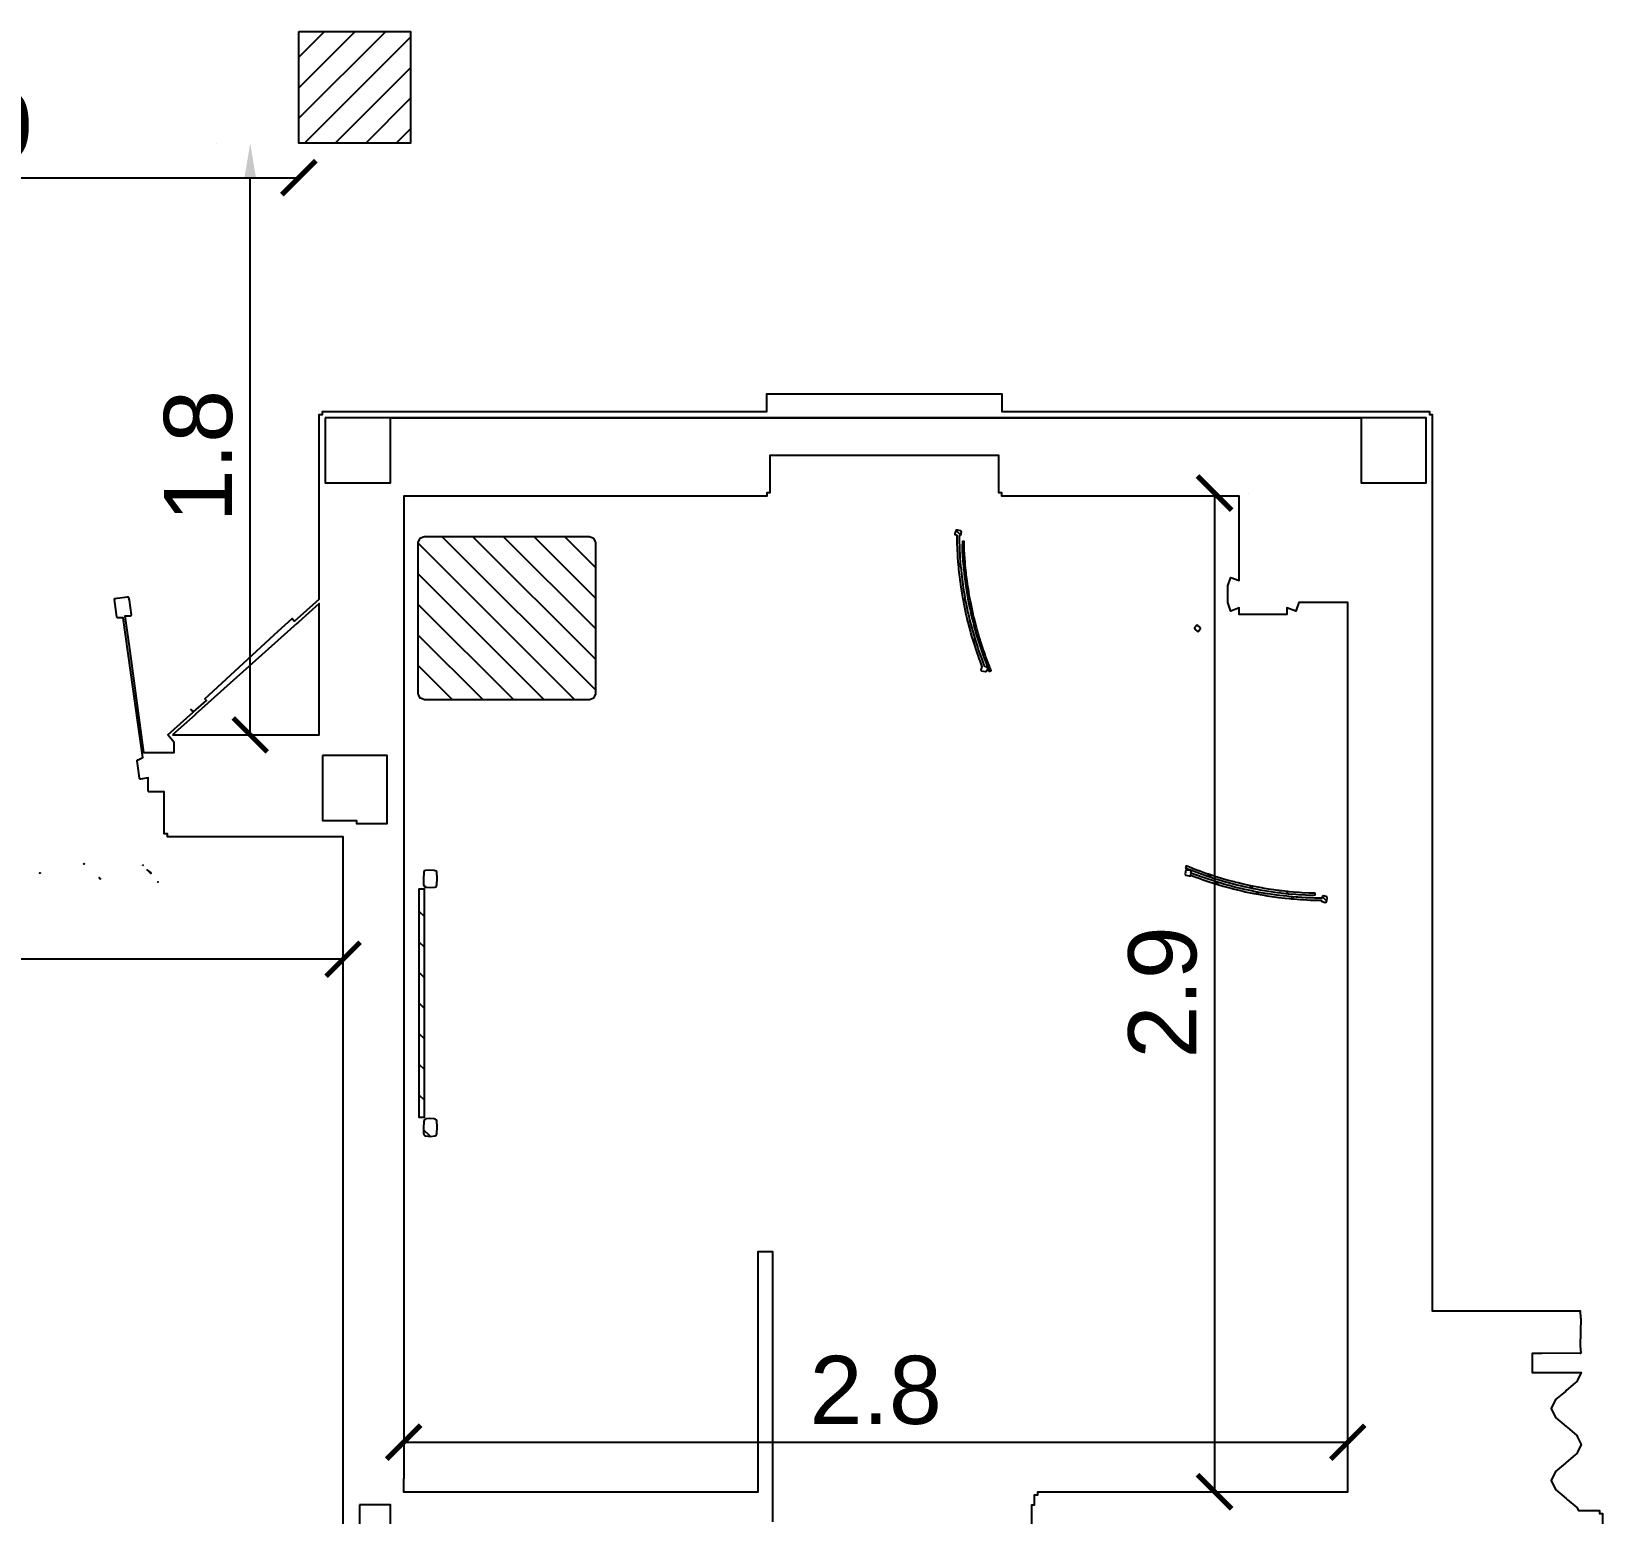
# Model space of a CAD drawing. Header units: metres. Extents: x -155 to -31, y -2 to 38.
# Drawn here: x -110.702 to -106.089, y 15.974 to 20.324 of the extents above; entities that cross this region are included whole.
import ezdxf

# ---------------------------------------------------------------- set-up
doc = ezdxf.new("R2010")
doc.units = ezdxf.units.M
doc.layers.add('DİMENSİONS', color=1, linetype='Continuous', true_color=0xff0000)
doc.layers.add('Layer 03$KAT1_MOBILYA', color=9, linetype='Continuous', true_color=0xc0c0c0)
doc.layers.add('Layer 03$KAT1_DUVAR', color=7, linetype='Continuous')
doc.styles.add('Default', font='arial.ttf')
doc.dimstyles.new('Default', dxfattribs={"dimscale": 2, "dimtxt": 0.1, "dimasz": 0.1, "dimexe": 0.05, "dimexo": 0.05, "dimgap": 0.025, "dimtad": 1, "dimtoh": 1, "dimzin": 1, "dimdsep": 46, "dimtxsty": 'Default', "dimcen": 0.05, "dimazin": 1, "dimtfac": 1, "dimtdec": 4, "dimtix": 1, "dimtofl": 0, "dimtmove": 1, "dimatfit": 3, "dimfxl": 0.1, "dimtolj": 1, "dimtzin": 1, "dimarcsym": 0})
pattern_1 = [(135, (-109.91591, 9.92203), (-0.0449013, -0.0449013), [])]

# ---------------------------------------------------------------- blocks, each defined once
blk = doc.blocks.new('_ArchTick')
at = {"color": 0, "linetype": 'ByBlock', "const_width": 0.15}
blk.add_lwpolyline([(-0.5, -0.5), (0.5, 0.5)], dxfattribs=at)
blk = doc.blocks.new('*D16')
at = {"layer": 'Defpoints', "color": 0}
for p in [(-110.0594, 19.9959), (-110.0594, 19.9959), (-110.0594, 18.2594)]:
    blk.add_point(p, dxfattribs=at)
at = {"layer": 'DİMENSİONS', "color": 0, "lineweight": -2}
for p, q in [((-110.1594, 19.9959), (-110.1594, 19.9959)), ((-110.0594, 18.2594), (-110.0594, 19.8959)), ((-110.1594, 18.2594), (-110.1594, 18.2594))]:
    blk.add_line(p, q, dxfattribs=at)
at = {"layer": 'DİMENSİONS', "color": 0}
blk.add_solid([(-110.0428, 19.8959), (-110.0761, 19.8959), (-110.0594, 19.9959)], dxfattribs=at)
at = {"layer": 'DİMENSİONS', "color": 0, "lineweight": -2, "xscale": 0.1, "yscale": 0.1, "zscale": 0.1, "rotation": 270}
blk.add_blockref('_ArchTick', (-110.0594, 18.2594), dxfattribs=at)
at = {"layer": 'DİMENSİONS', "color": 0, "insert": (-110.2115, 19.0777), "char_height": 0.2, "attachment_point": 5, "rotation": 90, "style": 'Default'}
blk.add_mtext('\\A1;1.8', dxfattribs=at)
blk = doc.blocks.new('*D65')
at = {"layer": 'Defpoints', "color": 0}
for p in [(-111.8688, 19.8948), (-109.9165, 19.8948), (-109.9165, 19.8948)]:
    blk.add_point(p, dxfattribs=at)
at = {"layer": 'DİMENSİONS', "color": 0, "lineweight": -2}
for p, q in [((-111.8688, 19.9948), (-111.8688, 19.9948)), ((-109.9165, 19.9948), (-109.9165, 19.9948)), ((-111.8688, 19.8948), (-109.9165, 19.8948))]:
    blk.add_line(p, q, dxfattribs=at)
at = {"layer": 'DİMENSİONS', "color": 0, "lineweight": -2, "xscale": 0.1, "yscale": 0.1, "zscale": 0.1, "rotation": 180}
blk.add_blockref('_ArchTick', (-111.8688, 19.8948), dxfattribs=at)
at = {"layer": 'DİMENSİONS', "color": 0, "lineweight": -2, "xscale": 0.1, "yscale": 0.1, "zscale": 0.1}
blk.add_blockref('_ArchTick', (-109.9165, 19.8948), dxfattribs=at)
at = {"layer": 'DİMENSİONS', "color": 0, "insert": (-110.8927, 20.0469), "char_height": 0.2, "attachment_point": 5, "style": 'Default'}
blk.add_mtext('\\A1;2.0', dxfattribs=at)
blk = doc.blocks.new('*D68')
at = {"layer": 'Defpoints', "color": 0}
for p in [(-109.6088, 16.1834), (-106.8369, 16.1834), (-106.8369, 16.1834)]:
    blk.add_point(p, dxfattribs=at)
at = {"layer": 'DİMENSİONS', "color": 0, "lineweight": -2}
for p, q in [((-109.6088, 16.2834), (-109.6088, 16.2834)), ((-106.8369, 16.2834), (-106.8369, 16.2834)), ((-109.6088, 16.1834), (-106.8369, 16.1834))]:
    blk.add_line(p, q, dxfattribs=at)
at = {"layer": 'DİMENSİONS', "color": 0, "lineweight": -2, "xscale": 0.1, "yscale": 0.1, "zscale": 0.1, "rotation": 180}
blk.add_blockref('_ArchTick', (-109.6088, 16.1834), dxfattribs=at)
at = {"layer": 'DİMENSİONS', "color": 0, "lineweight": -2, "xscale": 0.1, "yscale": 0.1, "zscale": 0.1}
blk.add_blockref('_ArchTick', (-106.8369, 16.1834), dxfattribs=at)
at = {"layer": 'DİMENSİONS', "color": 0, "insert": (-108.2229, 16.3355), "char_height": 0.2, "attachment_point": 5, "style": 'Default'}
blk.add_mtext('\\A1;2.8', dxfattribs=at)
blk = doc.blocks.new('*D69')
at = {"layer": 'Defpoints', "color": 0}
for p in [(-107.228, 18.969), (-107.228, 16.0381), (-107.228, 16.0381)]:
    blk.add_point(p, dxfattribs=at)
at = {"layer": 'DİMENSİONS', "color": 0, "lineweight": -2}
for p, q in [((-107.228, 18.969), (-107.228, 16.0381)), ((-107.128, 18.969), (-107.128, 18.969)), ((-107.128, 16.0381), (-107.128, 16.0381))]:
    blk.add_line(p, q, dxfattribs=at)
at = {"layer": 'DİMENSİONS', "color": 0, "lineweight": -2, "xscale": 0.1, "yscale": 0.1, "zscale": 0.1}
for p, rotation in [((-107.228, 18.969), 90), ((-107.228, 16.0381), 270)]:
    blk.add_blockref('_ArchTick', p, dxfattribs=dict(at, rotation=rotation))
at = {"layer": 'DİMENSİONS', "color": 0, "insert": (-107.3801, 17.5036), "char_height": 0.2, "attachment_point": 5, "rotation": 90, "style": 'Default'}
blk.add_mtext('\\A1;2.9', dxfattribs=at)
blk = doc.blocks.new('*D70')
at = {"layer": 'Defpoints', "color": 0}
for p in [(-114.9089, 17.6007), (-114.9089, 17.6007), (-109.7868, 17.6007)]:
    blk.add_point(p, dxfattribs=at)
at = {"layer": 'DİMENSİONS', "color": 0, "lineweight": -2}
for p, q in [((-109.7868, 17.6007), (-114.9089, 17.6007)), ((-114.9089, 17.5007), (-114.9089, 17.5007)), ((-109.7868, 17.5007), (-109.7868, 17.5007))]:
    blk.add_line(p, q, dxfattribs=at)
at = {"layer": 'DİMENSİONS', "color": 0, "lineweight": -2, "xscale": 0.1, "yscale": 0.1, "zscale": 0.1, "rotation": 180}
blk.add_blockref('_ArchTick', (-114.9089, 17.6007), dxfattribs=at)
at = {"layer": 'DİMENSİONS', "color": 0, "lineweight": -2, "xscale": 0.1, "yscale": 0.1, "zscale": 0.1}
blk.add_blockref('_ArchTick', (-109.7868, 17.6007), dxfattribs=at)
at = {"layer": 'DİMENSİONS', "color": 0, "insert": (-112.3479, 17.7528), "char_height": 0.2, "attachment_point": 5, "style": 'Default'}
blk.add_mtext('\\A1;5.1', dxfattribs=at)

msp = doc.modelspace()

# ---------------------------------------------------------------- hatches: boundary and pattern name
at = {"layer": 'Layer 03$KAT1_DUVAR'}
h = msp.add_hatch(dxfattribs=at)
h.set_pattern_fill('ANSI31', scale=0.02, style=0, pattern_type=2)
h.set_pattern_definition([(45, (-109.91591, 9.92203), (-0.04490128, 0.04490128), [])])
h.paths.add_polyline_path([(-109.9165, 20.324), (-109.5884, 20.324), (-109.5884, 19.9959), (-109.9165, 19.9959)], flags=0)
at = {"layer": 'Layer 03$KAT1_MOBILYA'}
h = msp.add_hatch(dxfattribs=at)
h.set_pattern_fill('ANSI31', scale=0.02, angle=90, style=0, pattern_type=2)
h.set_pattern_definition(pattern_1)
h.paths.add_polyline_path([(-109.0515, 18.8363), (-109.0478, 18.8275), (-109.0459, 18.8241), (-109.0459, 18.6883), (-109.0459, 18.38), (-109.0496, 18.3712), (-109.0512, 18.3674), (-109.06, 18.3637), (-109.0639, 18.362), (-109.2118, 18.362), (-109.5479, 18.362), (-109.5567, 18.3657), (-109.5606, 18.3674), (-109.5643, 18.3762), (-109.5659, 18.38), (-109.5659, 18.5157), (-109.5659, 18.8241), (-109.5622, 18.8328), (-109.5606, 18.8367), (-109.5518, 18.8404), (-109.5479, 18.842), (-109.4, 18.842), (-109.0639, 18.842), (-109.0551, 18.8383)], flags=0)
h = msp.add_hatch(dxfattribs=at)
h.set_pattern_fill('ANSI31', scale=0.02, angle=90, style=0, pattern_type=2)
h.set_pattern_definition(pattern_1)
h.paths.add_polyline_path([(-107.9738, 18.8593), (-107.9722, 18.8555), (-107.9741, 18.8441), (-107.9778, 18.8429), (-107.9776, 18.8261), (-107.9772, 18.8137), (-107.9771, 18.8092), (-107.9768, 18.8034), (-107.9759, 18.7876), (-107.9756, 18.7819), (-107.9745, 18.7664), (-107.9735, 18.7545), (-107.9731, 18.7502), (-107.9723, 18.7431), (-107.9702, 18.7237), (-107.9682, 18.7082), (-107.9672, 18.701), (-107.9658, 18.6909), (-107.9648, 18.6846), (-107.9627, 18.6715), (-107.9608, 18.6612), (-107.9599, 18.6561), (-107.9574, 18.6434), (-107.9566, 18.6392), (-107.9554, 18.6335), (-107.952, 18.6178), (-107.9508, 18.6123), (-107.9472, 18.5973), (-107.9426, 18.5792), (-107.9409, 18.5728), (-107.9388, 18.5653), (-107.9332, 18.5456), (-107.931, 18.5383), (-107.9301, 18.5354), (-107.9283, 18.5298), (-107.9235, 18.5147), (-107.9211, 18.5075), (-107.9202, 18.5048), (-107.9182, 18.4992), (-107.9128, 18.4843), (-107.9074, 18.4696), (-107.9054, 18.4643), (-107.9045, 18.4619), (-107.8955, 18.4583), (-107.8946, 18.455), (-107.897, 18.4461), (-107.9008, 18.4445), (-107.9122, 18.4464), (-107.9135, 18.4506), (-107.9103, 18.4605), (-107.911, 18.4622), (-107.9166, 18.4771), (-107.919, 18.4835), (-107.9216, 18.4908), (-107.9241, 18.4981), (-107.9292, 18.5129), (-107.9314, 18.5198), (-107.9378, 18.54), (-107.9394, 18.5453), (-107.9436, 18.5598), (-107.9448, 18.5644), (-107.9478, 18.5752), (-107.9516, 18.5902), (-107.953, 18.5955), (-107.9543, 18.6012), (-107.958, 18.6168), (-107.9592, 18.6225), (-107.9624, 18.6378), (-107.9632, 18.6417), (-107.9655, 18.6535), (-107.9663, 18.6581), (-107.9683, 18.6695), (-107.9713, 18.6874), (-107.9724, 18.6942), (-107.9752, 18.7155), (-107.9762, 18.7231), (-107.9768, 18.7288), (-107.9785, 18.7445), (-107.9789, 18.7485), (-107.9801, 18.761), (-107.9805, 18.7668), (-107.9817, 18.7825), (-107.982, 18.7883), (-107.9829, 18.804), (-107.983, 18.8085), (-107.9834, 18.8196), (-107.9838, 18.8355), (-107.9839, 18.8413), (-107.9839, 18.8442), (-107.9839, 18.8446), (-107.9894, 18.8463), (-107.9901, 18.8506), (-107.986, 18.8608), (-107.9827, 18.8617)], flags=0)
h = msp.add_hatch(dxfattribs=at)
h.set_pattern_fill('ANSI31', scale=0.02, angle=90, style=0, pattern_type=2)
h.set_pattern_definition(pattern_1)
h.paths.add_polyline_path([(-107.9412, 18.6064), (-107.9371, 18.5899), (-107.9358, 18.5844), (-107.9344, 18.5795), (-107.9308, 18.566), (-107.9266, 18.5513), (-107.9248, 18.5453), (-107.9231, 18.5398), (-107.9185, 18.5249), (-107.9125, 18.5073), (-107.9104, 18.5009), (-107.9033, 18.4815), (-107.9008, 18.4746), (-107.8988, 18.4695), (-107.8933, 18.4555), (-107.8904, 18.4483), (-107.8892, 18.4455), (-107.8877, 18.4462), (-107.8837, 18.4479), (-107.8848, 18.4505), (-107.8877, 18.4576), (-107.8898, 18.463), (-107.8954, 18.4773), (-107.9004, 18.4907), (-107.9029, 18.4978), (-107.9059, 18.5061), (-107.907, 18.5095), (-107.9094, 18.5169), (-107.9103, 18.5195), (-107.9135, 18.5289), (-107.9144, 18.5319), (-107.9221, 18.5573), (-107.9242, 18.5646), (-107.9258, 18.5705), (-107.9303, 18.5873), (-107.934, 18.6024), (-107.9355, 18.608), (-107.9367, 18.6136), (-107.9401, 18.6285), (-107.944, 18.6475), (-107.9454, 18.6545), (-107.9463, 18.6596), (-107.9491, 18.6753), (-107.9498, 18.6798), (-107.9515, 18.6905), (-107.9524, 18.6961), (-107.9546, 18.7113), (-107.9569, 18.7303), (-107.9577, 18.7373), (-107.9583, 18.7427), (-107.9599, 18.7588), (-107.9603, 18.7644), (-107.9616, 18.7803), (-107.962, 18.7876), (-107.963, 18.8056), (-107.9632, 18.8113), (-107.9637, 18.8267), (-107.968, 18.8266), (-107.9691, 18.8111), (-107.9689, 18.8053), (-107.9686, 18.7996), (-107.9678, 18.7841), (-107.967, 18.7735), (-107.9667, 18.7692), (-107.9654, 18.7537), (-107.9649, 18.748), (-107.9635, 18.7356), (-107.9631, 18.7315), (-107.9612, 18.716), (-107.9605, 18.7103), (-107.9594, 18.7027), (-107.9563, 18.6819), (-107.9533, 18.6647), (-107.9521, 18.6583), (-107.9492, 18.6431), (-107.9482, 18.6375), (-107.9466, 18.6301), (-107.946, 18.6273), (-107.9447, 18.6217)], flags=0)
h = msp.add_hatch(dxfattribs=at)
h.set_pattern_fill('ANSI31', scale=0.02, angle=90, style=0, pattern_type=2)
h.set_pattern_definition(pattern_1)
h.paths.add_polyline_path([(-107.2755, 18.5638), (-107.2692, 18.5717), (-107.2702, 18.5743), (-107.2782, 18.5815), (-107.2807, 18.5804), (-107.2871, 18.5726), (-107.286, 18.57), (-107.278, 18.5628)], flags=0)
h = msp.add_hatch(dxfattribs=at)
h.set_pattern_fill('ANSI31', scale=0.02, angle=90, style=0, pattern_type=2)
h.set_pattern_definition(pattern_1)
h.paths.add_polyline_path([(-110.6766, 17.8551), (-110.6757, 17.854), (-110.6776, 17.854)], flags=0)
h = msp.add_hatch(dxfattribs=at)
h.set_pattern_fill('ANSI31', scale=0.02, angle=90, style=0, pattern_type=2)
h.set_pattern_definition(pattern_1)
h.paths.add_polyline_path([(-110.5474, 17.8817), (-110.5458, 17.8807), (-110.5476, 17.8802)], flags=0)
h = msp.add_hatch(dxfattribs=at)
h.set_pattern_fill('ANSI31', scale=0.02, angle=90, style=0, pattern_type=2)
h.set_pattern_definition(pattern_1)
h.paths.add_polyline_path([(-110.3742, 17.876), (-110.3742, 17.8774), (-110.3736, 17.8773)], flags=0)
h = msp.add_hatch(dxfattribs=at)
h.set_pattern_fill('ANSI31', scale=0.02, angle=90, style=0, pattern_type=2)
h.set_pattern_definition(pattern_1)
h.paths.add_polyline_path([(-110.3526, 17.854), (-110.3507, 17.854), (-110.3515, 17.8551), (-110.3621, 17.8635)], flags=0)
h = msp.add_hatch(dxfattribs=at)
h.set_pattern_fill('ANSI31', scale=0.02, angle=90, style=0, pattern_type=2)
h.set_pattern_definition(pattern_1)
h.paths.add_polyline_path([(-109.5509, 17.8359), (-109.5502, 17.8198), (-109.5492, 17.8172), (-109.5469, 17.8136), (-109.5444, 17.8123), (-109.5301, 17.811), (-109.5177, 17.8121), (-109.5149, 17.8137), (-109.5128, 17.8168), (-109.5117, 17.8196), (-109.5109, 17.8382), (-109.5116, 17.8563), (-109.5131, 17.8591), (-109.5163, 17.8606), (-109.5192, 17.8616), (-109.5317, 17.8619), (-109.5446, 17.8617), (-109.5483, 17.8602), (-109.5501, 17.8567)], flags=0)
h = msp.add_hatch(dxfattribs=at)
h.set_pattern_fill('ANSI31', scale=0.02, angle=90, style=0, pattern_type=2)
h.set_pattern_definition(pattern_1)
h.paths.add_polyline_path([(-106.9959, 17.7778), (-106.9756, 17.7763), (-106.9683, 17.7759), (-106.9465, 17.7747), (-106.9436, 17.7746), (-106.9224, 17.7741), (-106.9166, 17.774), (-106.9148, 17.774), (-106.9144, 17.7713), (-106.9032, 17.7677), (-106.899, 17.769), (-106.8972, 17.7804), (-106.8987, 17.7842), (-106.9076, 17.7867), (-106.9109, 17.7857), (-106.9132, 17.78), (-106.9274, 17.7802), (-106.9343, 17.7804), (-106.9547, 17.7811), (-106.9603, 17.7814), (-106.9714, 17.782), (-106.984, 17.7829), (-106.9887, 17.7832), (-107.0095, 17.785), (-107.0162, 17.7856), (-107.0377, 17.7882), (-107.0453, 17.7891), (-107.051, 17.7899), (-107.0703, 17.7927), (-107.074, 17.7932), (-107.0911, 17.7961), (-107.0967, 17.7971), (-107.1123, 17.8), (-107.1187, 17.8013), (-107.1286, 17.8034), (-107.1436, 17.8067), (-107.1506, 17.8083), (-107.1655, 17.8119), (-107.1721, 17.8136), (-107.1855, 17.8171), (-107.1906, 17.8184), (-107.2065, 17.823), (-107.2129, 17.8248), (-107.2221, 17.8276), (-107.2372, 17.8325), (-107.244, 17.8347), (-107.2499, 17.8367), (-107.2645, 17.8418), (-107.2783, 17.8467), (-107.2837, 17.8487), (-107.2973, 17.854), (-107.2968, 17.8569), (-107.2975, 17.861), (-107.3083, 17.8628), (-107.3124, 17.8621), (-107.3143, 17.8513), (-107.3136, 17.8473), (-107.3027, 17.8454), (-107.2987, 17.8461), (-107.2983, 17.8484), (-107.2953, 17.8468), (-107.2907, 17.845), (-107.2798, 17.8409), (-107.2762, 17.8396), (-107.2614, 17.8343), (-107.256, 17.8324), (-107.2409, 17.8274), (-107.234, 17.8251), (-107.2248, 17.8222), (-107.2184, 17.8203), (-107.2026, 17.8156), (-107.1993, 17.8147), (-107.1788, 17.8091), (-107.1732, 17.8076), (-107.1519, 17.8025), (-107.144, 17.8005), (-107.1377, 17.7992), (-107.1177, 17.795), (-107.1131, 17.7941), (-107.1002, 17.7917), (-107.0824, 17.7886), (-107.075, 17.7873), (-107.0671, 17.7861), (-107.046, 17.7831), (-107.039, 17.7823), (-107.0204, 17.7801), (-107.0076, 17.7788), (-107.0031, 17.7783)], flags=0)
h = msp.add_hatch(dxfattribs=at)
h.set_pattern_fill('ANSI31', scale=0.02, angle=90, style=0, pattern_type=2)
h.set_pattern_definition(pattern_1)
h.paths.add_polyline_path([(-107.1875, 17.826), (-107.1692, 17.8212), (-107.1625, 17.8194), (-107.1477, 17.8159), (-107.1421, 17.8146), (-107.1365, 17.8133), (-107.1186, 17.8095), (-107.1143, 17.8086), (-107.1012, 17.8061), (-107.0937, 17.8048), (-107.076, 17.8016), (-107.0683, 17.8005), (-107.0435, 17.7969), (-107.0407, 17.7965), (-107.0192, 17.7941), (-107.0122, 17.7933), (-106.9899, 17.7914), (-106.9816, 17.7906), (-106.9608, 17.7895), (-106.9533, 17.7891), (-106.9379, 17.7885), (-106.9322, 17.79), (-106.9322, 17.7943), (-106.935, 17.7944), (-106.9427, 17.7947), (-106.9502, 17.795), (-106.9717, 17.796), (-106.9794, 17.7966), (-106.9963, 17.7979), (-107.0078, 17.799), (-107.0125, 17.7994), (-107.0314, 17.8015), (-107.0369, 17.8021), (-107.0397, 17.8025), (-107.0475, 17.8035), (-107.0542, 17.8045), (-107.0694, 17.8067), (-107.0815, 17.8087), (-107.086, 17.8094), (-107.0897, 17.8101), (-107.1005, 17.812), (-107.1117, 17.8142), (-107.1165, 17.8152), (-107.1352, 17.8192), (-107.1404, 17.8203), (-107.1586, 17.8247), (-107.1651, 17.8262), (-107.1708, 17.8277), (-107.1869, 17.832), (-107.1913, 17.8332), (-107.2018, 17.8362), (-107.2072, 17.8379), (-107.2268, 17.8438), (-107.2296, 17.8447), (-107.2457, 17.8501), (-107.251, 17.8519), (-107.2563, 17.8538), (-107.2717, 17.8592), (-107.277, 17.8612), (-107.2913, 17.8667), (-107.2966, 17.8688), (-107.311, 17.8747), (-107.3126, 17.8706), (-107.3132, 17.869), (-107.2984, 17.8631), (-107.2931, 17.8609), (-107.2881, 17.859), (-107.2727, 17.8532), (-107.2676, 17.8514), (-107.251, 17.8455), (-107.2478, 17.8444), (-107.2249, 17.837), (-107.2175, 17.8346), (-107.1953, 17.8282)], flags=0)
h = msp.add_hatch(dxfattribs=at)
h.set_pattern_fill('ANSI31', scale=0.02, angle=90, style=0, pattern_type=2)
h.set_pattern_definition(pattern_1)
h.paths.add_polyline_path([(-110.5043, 17.8402), (-110.499, 17.8369), (-110.5031, 17.8411)], flags=0)
h = msp.add_hatch(dxfattribs=at)
h.set_pattern_fill('ANSI31', scale=0.02, angle=90, style=0, pattern_type=2)
h.set_pattern_definition(pattern_1)
h.paths.add_polyline_path([(-110.3312, 17.8276), (-110.33, 17.8285), (-110.3302, 17.8269), (-110.3309, 17.8273)], flags=0)
h = msp.add_hatch(dxfattribs=at)
h.set_pattern_fill('ANSI31', scale=0.02, angle=90, style=0, pattern_type=2)
h.set_pattern_definition(pattern_1)
h.paths.add_polyline_path([(-109.5639, 17.4469), (-109.5639, 17.137), (-109.5553, 17.137), (-109.5479, 17.137), (-109.5479, 17.4972), (-109.5479, 17.807), (-109.5565, 17.807), (-109.5639, 17.807)], flags=0)
h = msp.add_hatch(dxfattribs=at)
h.set_pattern_fill('ANSI31', scale=0.02, angle=90, style=0, pattern_type=2)
h.set_pattern_definition(pattern_1)
h.paths.add_polyline_path([(-109.5502, 17.0899), (-109.5492, 17.0872), (-109.5469, 17.0836), (-109.5444, 17.0823), (-109.5301, 17.081), (-109.5177, 17.0821), (-109.5149, 17.0837), (-109.5128, 17.0868), (-109.5117, 17.0897), (-109.5109, 17.1083), (-109.5116, 17.1263), (-109.5131, 17.1291), (-109.5167, 17.1311), (-109.5194, 17.1322), (-109.5316, 17.1331), (-109.5441, 17.132), (-109.547, 17.1304), (-109.549, 17.1273), (-109.5501, 17.1244), (-109.5509, 17.1059)], flags=0)

# ---------------------------------------------------------------- linework, layer by layer
at = {"layer": 'Layer 03$KAT1_DUVAR'}
for points in [[(-109.9165, 20.324), (-109.5884, 20.324), (-109.5884, 19.9959), (-109.9165, 19.9959)], [(-109.839, 19.1901), (-109.839, 18.9993), (-109.6475, 18.9993), (-109.6475, 19.1901), (-106.7975, 19.1901), (-106.7975, 19.0081), (-106.7974, 19.0081), (-106.7974, 18.9993), (-106.6069, 18.9993), (-106.6069, 19.1901)], [(-110.2873, 18.2594), (-109.857, 18.2594), (-109.857, 18.6449), (-109.9181, 18.5902), (-109.9227, 18.5861), (-110.2207, 18.3191), (-110.2204, 18.3188), (-110.221, 18.3182)], [(-109.8475, 18.1992), (-109.8475, 18.008), (-109.7475, 18.008), (-109.7475, 17.9994), (-109.721, 17.9993), (-109.6569, 17.9993), (-109.6569, 18.1992)], [(-109.7389, 15.9994), (-109.7389, 15.8994), (-109.6475, 15.8994), (-109.6475, 15.9994)]]:
    msp.add_lwpolyline(points, close=True, dxfattribs=at)
for points in [[(-109.7868, 15.7988), (-109.7868, 17.9599), (-110.3024, 17.9599), (-110.3024, 17.9693), (-110.3118, 17.9693), (-110.3118, 17.9994), (-110.3119, 17.9994), (-110.3119, 18.0922), (-110.3573, 18.0922), (-110.358, 18.0929), (-110.3581, 18.093), (-110.3581, 18.0939), (-110.359, 18.0947), (-110.359, 18.1329), (-110.3811, 18.1299), (-110.3827, 18.1299), (-110.3842, 18.1314), (-110.3855, 18.1399), (-110.3918, 18.1832), (-110.3909, 18.1841), (-110.3909, 18.1849), (-110.3902, 18.1856), (-110.3901, 18.1857), (-110.3887, 18.1864), (-110.3747, 18.1934), (-110.3881, 18.2892), (-110.4322, 18.6031), (-110.4492, 18.6031), (-110.45, 18.6039), (-110.4508, 18.6047), (-110.4508, 18.6055), (-110.4519, 18.613), (-110.4582, 18.6564), (-110.4582, 18.6572), (-110.4574, 18.658), (-110.4574, 18.6588), (-110.4567, 18.6595), (-110.4565, 18.6597), (-110.4549, 18.6597), (-110.4497, 18.6604), (-110.4196, 18.6646), (-110.418, 18.6646), (-110.4172, 18.6638), (-110.4165, 18.6631), (-110.4164, 18.6629), (-110.4164, 18.6621), (-110.4153, 18.6547), (-110.409, 18.6113), (-110.409, 18.6105), (-110.4098, 18.6096), (-110.4098, 18.6088), (-110.4106, 18.608), (-110.4271, 18.608), (-110.4126, 18.505), (-110.3728, 18.208), (-110.283, 18.208), (-110.283, 18.2372), (-110.2977, 18.2543), (-110.301, 18.2594), (-110.2272, 18.3256), (-110.2342, 18.3339), (-110.2259, 18.3268), (-110.1882, 18.3607), (-110.1923, 18.3652), (-109.9774, 18.5638), (-109.9363, 18.6007), (-109.9293, 18.5931), (-109.857, 18.658), (-109.857, 19.1993), (-109.8474, 19.1993), (-109.8474, 19.2081), (-108.5422, 19.2081), (-108.5422, 19.2601), (-107.8525, 19.2601), (-107.8524, 19.2081), (-106.5974, 19.2081), (-106.5974, 19.1993), (-106.5889, 19.1993), (-106.5889, 16.5691), (-106.2668, 16.5691), (-106.155, 16.5694), (-106.155, 16.5691), (-106.1533, 16.5471), (-106.1528, 16.5471), (-106.155, 16.4665), (-106.1528, 16.4443), (-106.1533, 16.4443), (-106.1537, 16.444), (-106.1538, 16.444), (-106.155, 16.4443), (-106.2668, 16.444), (-106.296, 16.444), (-106.296, 16.3878), (-106.1512, 16.3878), (-106.1621, 16.3658), (-106.1643, 16.3614), (-106.169, 16.3574), (-106.1954, 16.3348), (-106.198, 16.3326), (-106.2268, 16.3085), (-106.2399, 16.2821), (-106.2269, 16.2558), (-106.1954, 16.2294), (-106.193, 16.2274), (-106.1643, 16.203), (-106.1621, 16.1986), (-106.1512, 16.1766), (-106.1621, 16.1546), (-106.1643, 16.1503), (-106.169, 16.1462), (-106.1954, 16.1236), (-106.198, 16.1215), (-106.2268, 16.0973), (-106.2399, 16.0709), (-106.2269, 16.0446), (-106.1954, 16.0182), (-106.1924, 16.0157), (-106.1643, 15.9918), (-106.1599, 15.983), (-106.0976, 15.983), (-106.0976, 15.9742), (-106.0888, 15.9742), (-106.0888, 14.9743)], [(-107.7641, 15.8999), (-107.7641, 15.9999), (-107.7568, 15.9999), (-107.7568, 16.0293), (-107.7474, 16.0293), (-107.7474, 16.0381), (-106.8368, 16.0381), (-106.8369, 16.076), (-106.8369, 18.6475), (-106.9805, 18.6475), (-106.9879, 18.6279), (-106.9898, 18.6228), (-107.0155, 18.6324), (-107.0155, 18.6125), (-107.1555, 18.6125), (-107.1555, 18.6321), (-107.1802, 18.6228), (-107.1819, 18.6271), (-107.1876, 18.6425), (-107.1895, 18.6475), (-107.1895, 18.6969), (-107.1874, 18.7025), (-107.1821, 18.7166), (-107.1802, 18.7216), (-107.1555, 18.7124), (-107.1555, 18.9599), (-107.8524, 18.9599), (-107.8524, 18.97), (-107.8618, 18.97), (-107.8618, 18.9882), (-107.8619, 18.9993), (-107.8619, 19.0789), (-108.534, 19.0789), (-108.534, 18.9993), (-108.5338, 18.9993), (-108.5338, 18.97), (-108.5424, 18.97), (-108.5424, 18.9599), (-109.6088, 18.9599), (-109.6088, 16.076), (-109.609, 16.076), (-109.609, 16.0381), (-108.5676, 16.0381), (-108.5676, 16.7429), (-108.5256, 16.7429), (-108.5256, 15.9495)]]:
    msp.add_lwpolyline(points, dxfattribs=at)
at = {"layer": 'Layer 03$KAT1_MOBILYA'}
for points in [[(-109.0515, 18.8363), (-109.0478, 18.8275), (-109.0459, 18.8241), (-109.0459, 18.6883), (-109.0459, 18.38), (-109.0496, 18.3712), (-109.0512, 18.3674), (-109.06, 18.3637), (-109.0639, 18.362), (-109.2118, 18.362), (-109.5479, 18.362), (-109.5567, 18.3657), (-109.5606, 18.3674), (-109.5643, 18.3762), (-109.5659, 18.38), (-109.5659, 18.5157), (-109.5659, 18.8241), (-109.5622, 18.8328), (-109.5606, 18.8367), (-109.5518, 18.8404), (-109.5479, 18.842), (-109.4, 18.842), (-109.0639, 18.842), (-109.0551, 18.8383)], [(-107.9738, 18.8593), (-107.9722, 18.8555), (-107.9741, 18.8441), (-107.9778, 18.8429), (-107.9776, 18.8261), (-107.9772, 18.8137), (-107.9771, 18.8092), (-107.9768, 18.8034), (-107.9759, 18.7876), (-107.9756, 18.7819), (-107.9745, 18.7664), (-107.9735, 18.7545), (-107.9731, 18.7502), (-107.9723, 18.7431), (-107.9702, 18.7237), (-107.9682, 18.7082), (-107.9672, 18.701), (-107.9658, 18.6909), (-107.9648, 18.6846), (-107.9627, 18.6715), (-107.9608, 18.6612), (-107.9599, 18.6561), (-107.9574, 18.6434), (-107.9566, 18.6392), (-107.9554, 18.6335), (-107.952, 18.6178), (-107.9508, 18.6123), (-107.9472, 18.5973), (-107.9426, 18.5792), (-107.9409, 18.5728), (-107.9388, 18.5653), (-107.9332, 18.5456), (-107.931, 18.5383), (-107.9301, 18.5354), (-107.9283, 18.5298), (-107.9235, 18.5147), (-107.9211, 18.5075), (-107.9202, 18.5048), (-107.9182, 18.4992), (-107.9128, 18.4843), (-107.9074, 18.4696), (-107.9054, 18.4643), (-107.9045, 18.4619), (-107.8955, 18.4583), (-107.8946, 18.455), (-107.897, 18.4461), (-107.9008, 18.4445), (-107.9122, 18.4464), (-107.9135, 18.4506), (-107.9103, 18.4605), (-107.911, 18.4622), (-107.9166, 18.4771), (-107.919, 18.4835), (-107.9216, 18.4908), (-107.9241, 18.4981), (-107.9292, 18.5129), (-107.9314, 18.5198), (-107.9378, 18.54), (-107.9394, 18.5453), (-107.9436, 18.5598), (-107.9448, 18.5644), (-107.9478, 18.5752), (-107.9516, 18.5902), (-107.953, 18.5955), (-107.9543, 18.6012), (-107.958, 18.6168), (-107.9592, 18.6225), (-107.9624, 18.6378), (-107.9632, 18.6417), (-107.9655, 18.6535), (-107.9663, 18.6581), (-107.9683, 18.6695), (-107.9713, 18.6874), (-107.9724, 18.6942), (-107.9752, 18.7155), (-107.9762, 18.7231), (-107.9768, 18.7288), (-107.9785, 18.7445), (-107.9789, 18.7485), (-107.9801, 18.761), (-107.9805, 18.7668), (-107.9817, 18.7825), (-107.982, 18.7883), (-107.9829, 18.804), (-107.983, 18.8085), (-107.9834, 18.8196), (-107.9838, 18.8355), (-107.9839, 18.8413), (-107.9839, 18.8442), (-107.9839, 18.8446), (-107.9894, 18.8463), (-107.9901, 18.8506), (-107.986, 18.8608), (-107.9827, 18.8617)], [(-107.9412, 18.6064), (-107.9371, 18.5899), (-107.9358, 18.5844), (-107.9344, 18.5795), (-107.9308, 18.566), (-107.9266, 18.5513), (-107.9248, 18.5453), (-107.9231, 18.5398), (-107.9185, 18.5249), (-107.9125, 18.5073), (-107.9104, 18.5009), (-107.9033, 18.4815), (-107.9008, 18.4746), (-107.8988, 18.4695), (-107.8933, 18.4555), (-107.8904, 18.4483), (-107.8892, 18.4455), (-107.8877, 18.4462), (-107.8837, 18.4479), (-107.8848, 18.4505), (-107.8877, 18.4576), (-107.8898, 18.463), (-107.8954, 18.4773), (-107.9004, 18.4907), (-107.9029, 18.4978), (-107.9059, 18.5061), (-107.907, 18.5095), (-107.9094, 18.5169), (-107.9103, 18.5195), (-107.9135, 18.5289), (-107.9144, 18.5319), (-107.9221, 18.5573), (-107.9242, 18.5646), (-107.9258, 18.5705), (-107.9303, 18.5873), (-107.934, 18.6024), (-107.9355, 18.608), (-107.9367, 18.6136), (-107.9401, 18.6285), (-107.944, 18.6475), (-107.9454, 18.6545), (-107.9463, 18.6596), (-107.9491, 18.6753), (-107.9498, 18.6798), (-107.9515, 18.6905), (-107.9524, 18.6961), (-107.9546, 18.7113), (-107.9569, 18.7303), (-107.9577, 18.7373), (-107.9583, 18.7427), (-107.9599, 18.7588), (-107.9603, 18.7644), (-107.9616, 18.7803), (-107.962, 18.7876), (-107.963, 18.8056), (-107.9632, 18.8113), (-107.9637, 18.8267), (-107.968, 18.8266), (-107.9691, 18.8111), (-107.9689, 18.8053), (-107.9686, 18.7996), (-107.9678, 18.7841), (-107.967, 18.7735), (-107.9667, 18.7692), (-107.9654, 18.7537), (-107.9649, 18.748), (-107.9635, 18.7356), (-107.9631, 18.7315), (-107.9612, 18.716), (-107.9605, 18.7103), (-107.9594, 18.7027), (-107.9563, 18.6819), (-107.9533, 18.6647), (-107.9521, 18.6583), (-107.9492, 18.6431), (-107.9482, 18.6375), (-107.9466, 18.6301), (-107.946, 18.6273), (-107.9447, 18.6217)], [(-107.2755, 18.5638), (-107.2692, 18.5717), (-107.2702, 18.5743), (-107.2782, 18.5815), (-107.2807, 18.5804), (-107.2871, 18.5726), (-107.286, 18.57), (-107.278, 18.5628)], [(-110.6766, 17.8551), (-110.6757, 17.854), (-110.6776, 17.854)], [(-110.5474, 17.8817), (-110.5458, 17.8807), (-110.5476, 17.8802)], [(-110.3742, 17.876), (-110.3742, 17.8774), (-110.3736, 17.8773)], [(-110.3526, 17.854), (-110.3507, 17.854), (-110.3515, 17.8551), (-110.3621, 17.8635)], [(-109.5509, 17.8359), (-109.5502, 17.8198), (-109.5492, 17.8172), (-109.5469, 17.8136), (-109.5444, 17.8123), (-109.5301, 17.811), (-109.5177, 17.8121), (-109.5149, 17.8137), (-109.5128, 17.8168), (-109.5117, 17.8196), (-109.5109, 17.8382), (-109.5116, 17.8563), (-109.5131, 17.8591), (-109.5163, 17.8606), (-109.5192, 17.8616), (-109.5317, 17.8619), (-109.5446, 17.8617), (-109.5483, 17.8602), (-109.5501, 17.8567)], [(-106.9959, 17.7778), (-106.9756, 17.7763), (-106.9683, 17.7759), (-106.9465, 17.7747), (-106.9436, 17.7746), (-106.9224, 17.7741), (-106.9166, 17.774), (-106.9148, 17.774), (-106.9144, 17.7713), (-106.9032, 17.7677), (-106.899, 17.769), (-106.8972, 17.7804), (-106.8987, 17.7842), (-106.9076, 17.7867), (-106.9109, 17.7857), (-106.9132, 17.78), (-106.9274, 17.7802), (-106.9343, 17.7804), (-106.9547, 17.7811), (-106.9603, 17.7814), (-106.9714, 17.782), (-106.984, 17.7829), (-106.9887, 17.7832), (-107.0095, 17.785), (-107.0162, 17.7856), (-107.0377, 17.7882), (-107.0453, 17.7891), (-107.051, 17.7899), (-107.0703, 17.7927), (-107.074, 17.7932), (-107.0911, 17.7961), (-107.0967, 17.7971), (-107.1123, 17.8), (-107.1187, 17.8013), (-107.1286, 17.8034), (-107.1436, 17.8067), (-107.1506, 17.8083), (-107.1655, 17.8119), (-107.1721, 17.8136), (-107.1855, 17.8171), (-107.1906, 17.8184), (-107.2065, 17.823), (-107.2129, 17.8248), (-107.2221, 17.8276), (-107.2372, 17.8325), (-107.244, 17.8347), (-107.2499, 17.8367), (-107.2645, 17.8418), (-107.2783, 17.8467), (-107.2837, 17.8487), (-107.2973, 17.854), (-107.2968, 17.8569), (-107.2975, 17.861), (-107.3083, 17.8628), (-107.3124, 17.8621), (-107.3143, 17.8513), (-107.3136, 17.8473), (-107.3027, 17.8454), (-107.2987, 17.8461), (-107.2983, 17.8484), (-107.2953, 17.8468), (-107.2907, 17.845), (-107.2798, 17.8409), (-107.2762, 17.8396), (-107.2614, 17.8343), (-107.256, 17.8324), (-107.2409, 17.8274), (-107.234, 17.8251), (-107.2248, 17.8222), (-107.2184, 17.8203), (-107.2026, 17.8156), (-107.1993, 17.8147), (-107.1788, 17.8091), (-107.1732, 17.8076), (-107.1519, 17.8025), (-107.144, 17.8005), (-107.1377, 17.7992), (-107.1177, 17.795), (-107.1131, 17.7941), (-107.1002, 17.7917), (-107.0824, 17.7886), (-107.075, 17.7873), (-107.0671, 17.7861), (-107.046, 17.7831), (-107.039, 17.7823), (-107.0204, 17.7801), (-107.0076, 17.7788), (-107.0031, 17.7783)], [(-107.1875, 17.826), (-107.1692, 17.8212), (-107.1625, 17.8194), (-107.1477, 17.8159), (-107.1421, 17.8146), (-107.1365, 17.8133), (-107.1186, 17.8095), (-107.1143, 17.8086), (-107.1012, 17.8061), (-107.0937, 17.8048), (-107.076, 17.8016), (-107.0683, 17.8005), (-107.0435, 17.7969), (-107.0407, 17.7965), (-107.0192, 17.7941), (-107.0122, 17.7933), (-106.9899, 17.7914), (-106.9816, 17.7906), (-106.9608, 17.7895), (-106.9533, 17.7891), (-106.9379, 17.7885), (-106.9322, 17.79), (-106.9322, 17.7943), (-106.935, 17.7944), (-106.9427, 17.7947), (-106.9502, 17.795), (-106.9717, 17.796), (-106.9794, 17.7966), (-106.9963, 17.7979), (-107.0078, 17.799), (-107.0125, 17.7994), (-107.0314, 17.8015), (-107.0369, 17.8021), (-107.0397, 17.8025), (-107.0475, 17.8035), (-107.0542, 17.8045), (-107.0694, 17.8067), (-107.0815, 17.8087), (-107.086, 17.8094), (-107.0897, 17.8101), (-107.1005, 17.812), (-107.1117, 17.8142), (-107.1165, 17.8152), (-107.1352, 17.8192), (-107.1404, 17.8203), (-107.1586, 17.8247), (-107.1651, 17.8262), (-107.1708, 17.8277), (-107.1869, 17.832), (-107.1913, 17.8332), (-107.2018, 17.8362), (-107.2072, 17.8379), (-107.2268, 17.8438), (-107.2296, 17.8447), (-107.2457, 17.8501), (-107.251, 17.8519), (-107.2563, 17.8538), (-107.2717, 17.8592), (-107.277, 17.8612), (-107.2913, 17.8667), (-107.2966, 17.8688), (-107.311, 17.8747), (-107.3126, 17.8706), (-107.3132, 17.869), (-107.2984, 17.8631), (-107.2931, 17.8609), (-107.2881, 17.859), (-107.2727, 17.8532), (-107.2676, 17.8514), (-107.251, 17.8455), (-107.2478, 17.8444), (-107.2249, 17.837), (-107.2175, 17.8346), (-107.1953, 17.8282)], [(-110.5043, 17.8402), (-110.499, 17.8369), (-110.5031, 17.8411)], [(-110.3312, 17.8276), (-110.33, 17.8285), (-110.3302, 17.8269), (-110.3309, 17.8273)], [(-109.5639, 17.4469), (-109.5639, 17.137), (-109.5553, 17.137), (-109.5479, 17.137), (-109.5479, 17.4972), (-109.5479, 17.807), (-109.5565, 17.807), (-109.5639, 17.807)], [(-109.5502, 17.0899), (-109.5492, 17.0872), (-109.5469, 17.0836), (-109.5444, 17.0823), (-109.5301, 17.081), (-109.5177, 17.0821), (-109.5149, 17.0837), (-109.5128, 17.0868), (-109.5117, 17.0897), (-109.5109, 17.1083), (-109.5116, 17.1263), (-109.5131, 17.1291), (-109.5167, 17.1311), (-109.5194, 17.1322), (-109.5316, 17.1331), (-109.5441, 17.132), (-109.547, 17.1304), (-109.549, 17.1273), (-109.5501, 17.1244), (-109.5509, 17.1059)]]:
    msp.add_lwpolyline(points, close=True, dxfattribs=at)

# ---------------------------------------------------------------- dimensions: what is measured, and where the dimension line sits
at = {"layer": 'DİMENSİONS'}
for base, p1, p2, text, picture, middle in [((-109.9165, 19.8948, 0.5549), (-111.8688, 19.8948, 0.5549), (-109.9165, 19.8948, 0.5549), '2.0', '*D65', (-110.8927, 20.0469, 0.5549)), ((-106.8369, 16.1834, 0.5549), (-109.6088, 16.1834, 0.5549), (-106.8369, 16.1834, 0.5549), '2.8', '*D68', (-108.2229, 16.3355, 0.5549))]:
    dim = msp.add_linear_dim(base=base, p1=p1, p2=p2, text=text, dimstyle='Default', override={"dimscale": 2, "dimasz": 0.05, "dimtih": 0, "dimtoh": 0, "dimdec": 1, "dimlfac": 1, "dimblk": 'ArchTick', "dimsah": 0}, dxfattribs=at)
    dim.commit()
    dim.dimension.update_dxf_attribs({"geometry": picture, "text_midpoint": middle})
for base, p1, p2, angle, text, override, picture, middle in [((-110.0594, 19.9959, 0.5549), (-110.0594, 18.2594, 0.5549), (-110.0594, 19.9959, 0.5549), 90, '1.8', {"dimscale": 2, "dimasz": 0.05, "dimtih": 0, "dimtoh": 0, "dimdec": 1, "dimlfac": 1, "dimblk1": 'ArchTick', "dimsah": 1}, '*D16', (-110.2115, 19.0777, 0.5549)), ((-107.228, 16.0381, 0.5549), (-107.228, 18.969, 0.5549), (-107.228, 16.0381, 0.5549), 270, '2.9', {"dimscale": 2, "dimasz": 0.05, "dimtih": 0, "dimtoh": 0, "dimdec": 1, "dimlfac": 1, "dimblk": 'ArchTick', "dimsah": 0}, '*D69', (-107.3801, 17.5036, 0.5549)), ((-114.9089, 17.6007, 0.5549), (-109.7868, 17.6007, 0.5549), (-114.9089, 17.6007, 0.5549), 180, '5.1', {"dimscale": 2, "dimasz": 0.05, "dimtih": 0, "dimtoh": 0, "dimdec": 1, "dimlfac": 1, "dimblk": 'ArchTick', "dimsah": 0}, '*D70', (-112.3479, 17.7528, 0.5549))]:
    dim = msp.add_linear_dim(base=base, p1=p1, p2=p2, angle=angle, text=text, dimstyle='Default', override=override, dxfattribs=at)
    dim.commit()
    dim.dimension.update_dxf_attribs({"geometry": picture, "text_midpoint": middle})

doc.saveas('drawing.dxf')
